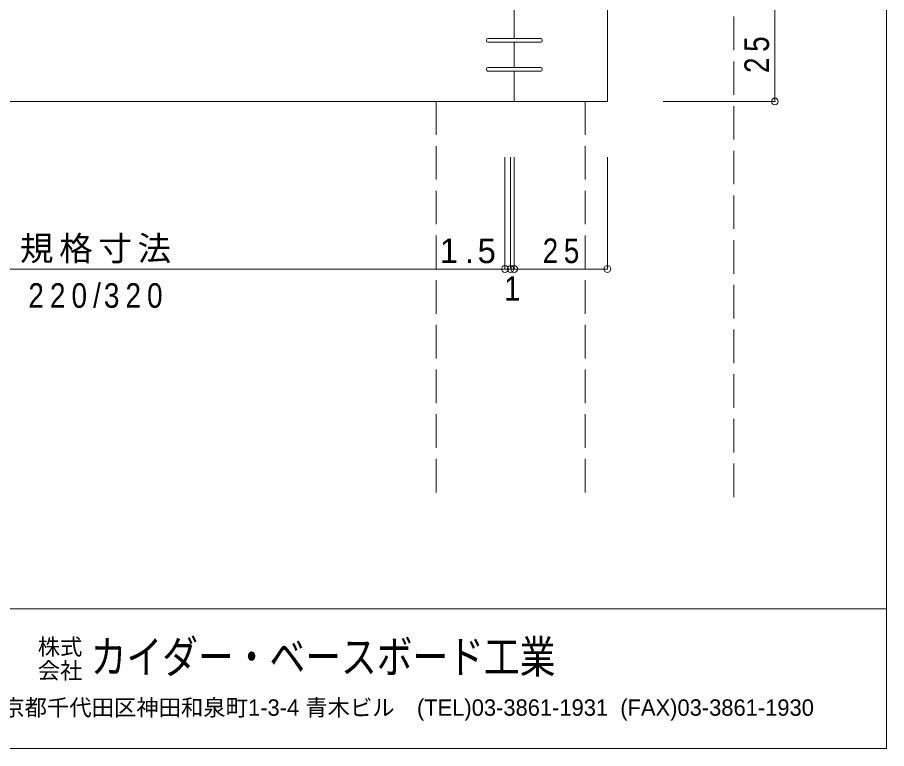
# Model space of a CAD drawing. Units: millimetres at full size, sheet at 1:3. Extents: x -423 to 423, y -292 to 292.
# Drawn here: x 189.6 to 423, y -292.5 to -96.2 of the extents above; entities that cross this region are included whole.
import ezdxf
from ezdxf.enums import TextEntityAlignment as Align

# ---------------------------------------------------------------- set-up
doc = ezdxf.new("R2010")
doc.units = ezdxf.units.MM
doc.header["$LTSCALE"] = 3
doc.header["$PDMODE"] = 32
doc.header["$PDSIZE"] = 1.8
doc.linetypes.add('DASHED3', pattern=[4, 3, -1])
for name, color, linetype, lineweight in [('3-0_ＫＢ製品', 7, 'Continuous', 9), ('3-3_寸法', 4, 'Continuous', 9), ('3-5_文字', 7, 'Continuous', 9), ('3-8_他製品', 7, 'Continuous', 9), ('F-0_図面枠', 5, 'Continuous', 9), ('F-5_F-5ﾚｲﾔ', 7, 'Continuous', 9)]:
    doc.layers.add(name, color=color, linetype=linetype, lineweight=lineweight)
doc.styles.add('HG創英角ｺﾞｼｯｸUB', font='')
doc.styles.add('HGｺﾞｼｯｸM', font='')
doc.styles.add('ＭＳ ゴシック', font='')
doc.styles.get('HG創英角ｺﾞｼｯｸUB').set_extended_font_data('HG創英角ｺﾞｼｯｸUB')
doc.styles.get('HGｺﾞｼｯｸM').set_extended_font_data('HGｺﾞｼｯｸM')
doc.styles.get('ＭＳ ゴシック').set_extended_font_data('MS Gothic')

msp = doc.modelspace()

# ---------------------------------------------------------------- linework, layer by layer
at = {"layer": '3-0_ＫＢ製品', "color": 2}
for p, q in [((348, -118.75), (348, 156.25)), ((323, -101.872), (323, 131.25)), ((323, -109.628), (323, -102.872)), ((323, -118.75), (323, -110.628)), ((73, -118.75), (348, -118.75))]:
    msp.add_line(p, q, dxfattribs=at)
at = {"layer": '3-3_寸法'}
for p, q in [((393, -93.75), (393, -118.75)), ((393, -118.75), (363, -118.75)), ((320.5, -163.75), (320.5, -133.75)), ((322, -163.75), (322, -133.75)), ((323, -163.75), (323, -133.75)), ((348, -163.75), (348, -133.75)), ((100.5, -163.75), (320.5, -163.75)), ((320.5, -163.75), (322, -163.75)), ((322, -163.75), (323, -163.75)), ((323, -163.75), (348, -163.75))]:
    msp.add_line(p, q, dxfattribs=at)
for p in [(393, -118.75), (320.5, -163.75), (322, -163.75), (323, -163.75), (348, -163.75)]:
    msp.add_point(p, dxfattribs=at)
at = {"layer": '3-5_文字'}
for p, q in [((315.5, -102.472), (315.5, -102.272)), ((315.9, -101.872), (330.1, -101.872)), ((330.5, -102.472), (330.5, -102.272)), ((315.9, -102.872), (330.1, -102.872)), ((315.9, -109.628), (330.1, -109.628)), ((315.5, -110.028), (315.5, -110.228)), ((315.9, -110.628), (330.1, -110.628)), ((330.5, -110.028), (330.5, -110.228))]:
    msp.add_line(p, q, dxfattribs=at)
for centre, start, end in [((315.9, -102.272), 90, 180), ((315.9, -102.472), 180, 270), ((330.1, -102.272), 0, 90), ((330.1, -102.472), 270, 0), ((315.9, -110.028), 90, 180), ((330.1, -110.028), 0, 90), ((315.9, -110.228), 180, 263.07594), ((315.9, -110.228), 263.07594, 270), ((330.1, -110.228), 270, 0)]:
    msp.add_arc(centre, 0.4, start, end, dxfattribs=at)
at = {"layer": '3-8_他製品', "linetype": 'DASHED3'}
for p, q in [((382, -225), (382, 262.5)), ((302, -118.75), (302, -225)), ((342, -118.75), (342, -225))]:
    msp.add_line(p, q, dxfattribs=at)
at = {"layer": 'F-0_図面枠'}
for p, q in [((423, 292.5), (423, -292.5)), ((-423, -255), (423, -255)), ((423, -292.5), (-423, -292.5))]:
    msp.add_line(p, q, dxfattribs=at)

# ---------------------------------------------------------------- texts
at = {"layer": '3-3_寸法', "color": 7, "style": 'HGｺﾞｼｯｸM', "width": 0.9}
msp.add_text('1', height=6.598, dxfattribs=at).set_placement((320.25, -174.25), align=Align.BOTTOM_LEFT)
at = {"layer": '3-3_寸法', "color": 7, "insert": (391.5, -111.125), "char_height": 6.598, "attachment_point": 7, "rotation": 90, "style": 'HGｺﾞｼｯｸM'}
msp.add_mtext('\\T1.36;\\W0.85;25', dxfattribs=at)
at = {"layer": '3-3_寸法', "color": 7, "char_height": 6.598, "attachment_point": 7, "style": 'HGｺﾞｼｯｸM'}
for s, insert in [('\\T1.17;規格寸法', (190.25, -162.25)), ('\\T1.38;1.5', (303, -162.25)), ('\\T1.36;\\W0.85;25', (330.625, -162.25)), ('\\T1.39;\\W0.85;220/320', (192.5, -174.25))]:
    msp.add_mtext(s, dxfattribs=dict(at, insert=insert))
at = {"layer": 'F-5_F-5ﾚｲﾔ'}
for s, style, p in [('株式', 'ＭＳ ゴシック', (195, -268.688)), ('会社', 'ＭＳ ゴシック', (195, -275.062)), ('〒101-0024 東京都千代田区神田和泉町1-3-4 青木ビル\u3000(TEL)03-3861-1931  (FAX)03-3861-1930', 'HGｺﾞｼｯｸM', (147, -285))]:
    msp.add_text(s, height=4.399, dxfattribs=dict(at, style=style)).set_placement(p, align=Align.BOTTOM_LEFT)
at = {"layer": 'F-5_F-5ﾚｲﾔ', "style": 'HG創英角ｺﾞｼｯｸUB', "width": 0.8}
msp.add_text('カイダー・ベースボード工業', height=8.798, dxfattribs=at).set_placement((209.25, -274.875), align=Align.BOTTOM_LEFT)

doc.saveas('drawing.dxf')
